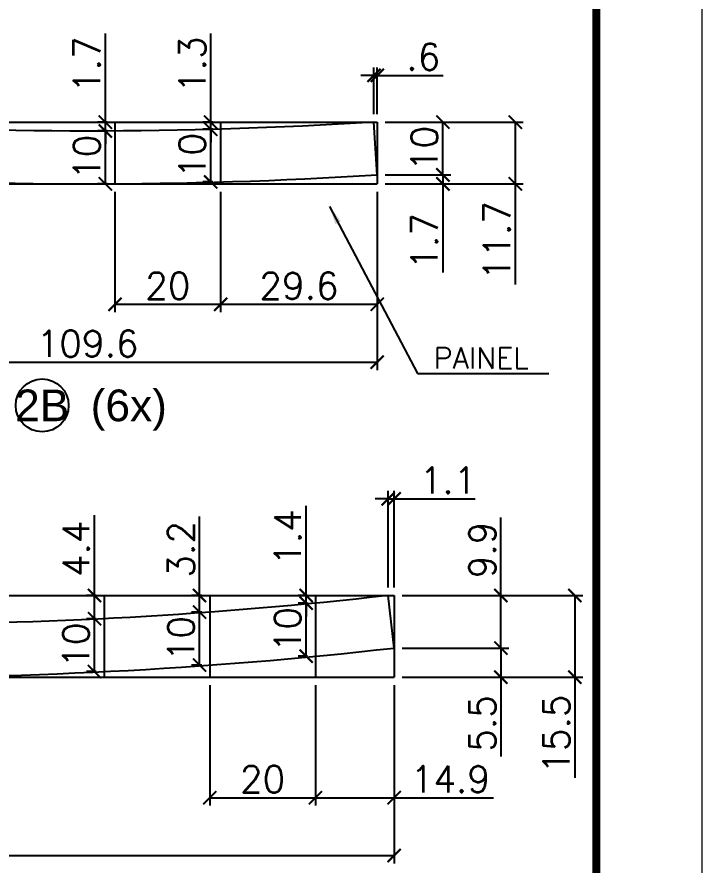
# Model space of a CAD drawing. Extents: x 3309 to 9563, y -2522 to 14608.
# Drawn here: x 4535.1 to 4794.4, y 5938.4 to 6259.5 of the extents above; entities that cross this region are included whole.
import ezdxf
from ezdxf.enums import TextEntityAlignment as Align

# ---------------------------------------------------------------- set-up
doc = ezdxf.new("R2010")
doc.units = 0
doc.header["$PDMODE"] = 35
doc.header["$PDSIZE"] = -10
doc.linetypes.add('DASHED', pattern=[0.75, 0.5, -0.25])
doc.layers.add('COTA', color=241, linetype='Continuous')
doc.layers.add('Romaneio', color=10, linetype='Continuous')
doc.layers.add('Folhas', color=255, linetype='Continuous', lineweight=9)
doc.layers.add('SARRAFO DE PRESSAO', color=251, linetype='DASHED', lineweight=9)
doc.styles.add('ARIAL', font='arial.ttf')
doc.styles.add('COTA TECNICA', font='techl___.ttf', dxfattribs={"height": 10})
doc.styles.add('Romans', font='romans.shx')
doc.dimstyles.new('Cota Seção (2x)', dxfattribs={"dimtxt": 10, "dimasz": 5, "dimexe": 3, "dimexo": 3, "dimgap": 2, "dimtad": 3, "dimdec": 1, "dimlfac": 0.5, "dimzin": 12, "dimdsep": 46, "dimtxsty": 'Romans', "dimblk": 'ARCHTICK', "dimcen": 0, "dimclrd": 4, "dimclre": 4, "dimclrt": 1, "dimadec": 1, "dimazin": 3, "dimtfac": 1, "dimtdec": 1, "dimtmove": 0, "dimatfit": 3, "dimldrblk": 'OBLIQUE', "dimfxl": 1, "dimtolj": 1, "dimtzin": 12, "dimarcsym": 0})
doc.dimstyles.new('PAINEL', dxfattribs={"dimtxt": 10, "dimasz": 3, "dimexe": 3, "dimexo": 3, "dimgap": 3, "dimtad": 1, "dimdec": 1, "dimzin": 12, "dimdsep": 46, "dimtxsty": 'COTA TECNICA', "dimblk1": 'OBLIQUE', "dimblk2": 'OBLIQUE', "dimsah": 1, "dimcen": 0.9, "dimclrd": 4, "dimclre": 4, "dimclrt": 240, "dimadec": 1, "dimazin": 3, "dimtfac": 1, "dimtdec": 1, "dimtmove": 0, "dimatfit": 3, "dimfxl": 1, "dimtolj": 1, "dimtzin": 12, "dimarcsym": 0})

# ---------------------------------------------------------------- blocks, each defined once
blk = doc.blocks.new('9999999999')
at = {"layer": 'Folhas'}
blk.add_lwpolyline([(98138.98, 34190.21), (99623.98, 34190.21), (99623.98, 35240.21), (98138.98, 35240.21)], close=True, dxfattribs=at)
at = {"layer": 'Folhas', "color": 30, "const_width": 3}
blk.add_lwpolyline([(98213.98, 34230.21), (99583.98, 34230.21), (99583.98, 35200.21), (98213.98, 35200.21)], close=True, dxfattribs=at)
blk = doc.blocks.new('_ArchTick')
at = {"color": 0, "linetype": 'ByBlock', "const_width": 0.15}
blk.add_lwpolyline([(-0.5, -0.5), (0.5, 0.5)], dxfattribs=at)
blk = doc.blocks.new('*D3274')
at = {"layer": 'COTA', "color": 4, "lineweight": -2, "transparency": 16777216}
for p, q in [((4452.17, 6193.27), (4452.17, 6125.79)), ((4671.44, 6193.27), (4671.44, 6125.79)), ((4452.17, 6128.79), (4671.44, 6128.79))]:
    blk.add_line(p, q, dxfattribs=at)
at = {"layer": 'Defpoints', "color": 0, "transparency": 16777216}
for p in [(4452.17, 6196.27), (4671.44, 6196.27), (4671.44, 6128.79)]:
    blk.add_point(p, dxfattribs=at)
at = {"layer": 'COTA', "color": 4, "lineweight": -2, "transparency": 16777216, "xscale": 5, "yscale": 5, "zscale": 5, "rotation": 180}
blk.add_blockref('_ArchTick', (4452.17, 6128.79), dxfattribs=at)
at = {"layer": 'COTA', "color": 4, "lineweight": -2, "transparency": 16777216, "xscale": 5, "yscale": 5, "zscale": 5}
blk.add_blockref('_ArchTick', (4671.44, 6128.79), dxfattribs=at)
at = {"layer": 'COTA', "color": 1, "transparency": 16777216, "insert": (4561.8, 6135.79), "char_height": 10, "attachment_point": 5, "style": 'Romans'}
blk.add_mtext('\\A1;109.6', dxfattribs=at)
blk = doc.blocks.new('_Oblique')
at = {"color": 0, "linetype": 'ByBlock', "lineweight": -2}
blk.add_line((-0.5, -0.5), (0.5, 0.5), dxfattribs=at)
blk = doc.blocks.new('*D3277')
at = {"layer": 'COTA', "color": 4, "lineweight": -2, "transparency": 16777216}
for p, q in [((4572.17, 6193.27), (4572.17, 6147.68)), ((4612.17, 6193.27), (4612.17, 6147.68)), ((4572.17, 6150.68), (4612.17, 6150.68))]:
    blk.add_line(p, q, dxfattribs=at)
at = {"layer": 'Defpoints', "color": 0, "transparency": 16777216}
for p in [(4572.17, 6196.27), (4612.17, 6196.27), (4612.17, 6150.68)]:
    blk.add_point(p, dxfattribs=at)
at = {"layer": 'COTA', "color": 4, "lineweight": -2, "transparency": 16777216, "xscale": 5, "yscale": 5, "zscale": 5, "rotation": 180}
blk.add_blockref('_ArchTick', (4572.17, 6150.68), dxfattribs=at)
at = {"layer": 'COTA', "color": 4, "lineweight": -2, "transparency": 16777216, "xscale": 5, "yscale": 5, "zscale": 5}
blk.add_blockref('_ArchTick', (4612.17, 6150.68), dxfattribs=at)
at = {"layer": 'COTA', "color": 1, "transparency": 16777216, "insert": (4592.17, 6157.68), "char_height": 10, "attachment_point": 5, "style": 'Romans'}
blk.add_mtext('\\A1;20', dxfattribs=at)
blk = doc.blocks.new('*D3278')
at = {"layer": 'COTA', "color": 4, "lineweight": -2, "transparency": 16777216}
for p, q in [((4612.17, 6193.27), (4612.17, 6147.68)), ((4671.44, 6193.27), (4671.44, 6147.68)), ((4612.17, 6150.68), (4671.44, 6150.68))]:
    blk.add_line(p, q, dxfattribs=at)
at = {"layer": 'Defpoints', "color": 0, "transparency": 16777216}
for p in [(4612.17, 6196.27), (4671.44, 6196.27), (4671.44, 6150.68)]:
    blk.add_point(p, dxfattribs=at)
at = {"layer": 'COTA', "color": 4, "lineweight": -2, "transparency": 16777216, "xscale": 5, "yscale": 5, "zscale": 5, "rotation": 180}
blk.add_blockref('_ArchTick', (4612.17, 6150.68), dxfattribs=at)
at = {"layer": 'COTA', "color": 4, "lineweight": -2, "transparency": 16777216, "xscale": 5, "yscale": 5, "zscale": 5}
blk.add_blockref('_ArchTick', (4671.44, 6150.68), dxfattribs=at)
at = {"layer": 'COTA', "color": 1, "transparency": 16777216, "insert": (4641.8, 6157.68), "char_height": 10, "attachment_point": 5, "style": 'Romans'}
blk.add_mtext('\\A1;29.6', dxfattribs=at)
blk = doc.blocks.new('*D3286')
at = {"layer": 'COTA', "color": 4, "lineweight": -2, "transparency": 16777216}
for p, q in [((4569.06, 6216.3), (4565.53, 6216.3)), ((4568.53, 6196.3), (4568.53, 6216.3)), ((4569.17, 6196.3), (4565.53, 6196.3))]:
    blk.add_line(p, q, dxfattribs=at)
at = {"layer": 'Defpoints', "color": 0, "transparency": 16777216}
for p in [(4568.53, 6216.3), (4572.06, 6216.3), (4572.17, 6196.3)]:
    blk.add_point(p, dxfattribs=at)
at = {"layer": 'COTA', "color": 4, "lineweight": -2, "transparency": 16777216, "xscale": 5, "yscale": 5, "zscale": 5}
for p, rotation in [((4568.53, 6216.3), 90), ((4568.53, 6196.3), 270)]:
    blk.add_blockref('_ArchTick', p, dxfattribs=dict(at, rotation=rotation))
at = {"layer": 'COTA', "color": 1, "transparency": 16777216, "insert": (4561.53, 6206.3), "char_height": 10, "attachment_point": 5, "rotation": 90, "style": 'Romans'}
blk.add_mtext('\\A1;10', dxfattribs=at)
blk = doc.blocks.new('*D3287')
at = {"layer": 'COTA', "color": 4, "lineweight": -2, "transparency": 16777216}
for p, q in [((4568.53, 6219.64), (4568.53, 6253.17)), ((4569.17, 6219.64), (4565.53, 6219.64)), ((4568.53, 6216.3), (4568.53, 6219.64)), ((4569.17, 6216.3), (4565.53, 6216.3)), ((4568.53, 6216.3), (4568.53, 6211.3))]:
    blk.add_line(p, q, dxfattribs=at)
at = {"layer": 'Defpoints', "color": 0, "transparency": 16777216}
for p in [(4568.53, 6219.64), (4572.17, 6219.64), (4572.17, 6216.3)]:
    blk.add_point(p, dxfattribs=at)
at = {"layer": 'COTA', "color": 4, "lineweight": -2, "transparency": 16777216, "xscale": 5, "yscale": 5, "zscale": 5}
for p, rotation in [((4568.53, 6219.64), 270), ((4568.53, 6216.3), 90)]:
    blk.add_blockref('_ArchTick', p, dxfattribs=dict(at, rotation=rotation))
at = {"layer": 'COTA', "color": 1, "transparency": 16777216, "insert": (4561.53, 6241.4), "char_height": 10, "attachment_point": 5, "rotation": 90, "style": 'Romans'}
blk.add_mtext('\\A1;1.7', dxfattribs=at)
blk = doc.blocks.new('*D3288')
at = {"layer": 'COTA', "color": 4, "lineweight": -2, "transparency": 16777216}
for p, q in [((4609.17, 6217), (4605.41, 6217)), ((4608.41, 6196.99), (4608.41, 6217)), ((4609.17, 6196.99), (4605.41, 6196.99))]:
    blk.add_line(p, q, dxfattribs=at)
at = {"layer": 'Defpoints', "color": 0, "transparency": 16777216}
for p in [(4608.41, 6217), (4612.17, 6217), (4612.17, 6196.99)]:
    blk.add_point(p, dxfattribs=at)
at = {"layer": 'COTA', "color": 4, "lineweight": -2, "transparency": 16777216, "xscale": 5, "yscale": 5, "zscale": 5}
for p, rotation in [((4608.41, 6217), 90), ((4608.41, 6196.99), 270)]:
    blk.add_blockref('_ArchTick', p, dxfattribs=dict(at, rotation=rotation))
at = {"layer": 'COTA', "color": 1, "transparency": 16777216, "insert": (4601.41, 6206.99), "char_height": 10, "attachment_point": 5, "rotation": 90, "style": 'Romans'}
blk.add_mtext('\\A1;10', dxfattribs=at)
blk = doc.blocks.new('*D3289')
at = {"layer": 'COTA', "color": 4, "lineweight": -2, "transparency": 16777216}
for p, q in [((4608.41, 6219.64), (4608.41, 6253.17)), ((4609.17, 6219.64), (4605.41, 6219.64)), ((4608.41, 6217), (4608.41, 6219.64)), ((4609.17, 6217), (4605.41, 6217)), ((4608.41, 6217), (4608.41, 6212))]:
    blk.add_line(p, q, dxfattribs=at)
at = {"layer": 'Defpoints', "color": 0, "transparency": 16777216}
for p in [(4608.41, 6219.64), (4612.17, 6219.64), (4612.17, 6217)]:
    blk.add_point(p, dxfattribs=at)
at = {"layer": 'COTA', "color": 4, "lineweight": -2, "transparency": 16777216, "xscale": 5, "yscale": 5, "zscale": 5}
for p, rotation in [((4608.41, 6219.64), 270), ((4608.41, 6217), 90)]:
    blk.add_blockref('_ArchTick', p, dxfattribs=dict(at, rotation=rotation))
at = {"layer": 'COTA', "color": 1, "transparency": 16777216, "insert": (4601.41, 6241.4), "char_height": 10, "attachment_point": 5, "rotation": 90, "style": 'Romans'}
blk.add_mtext('\\A1;1.3', dxfattribs=at)
blk = doc.blocks.new('*D3290')
at = {"layer": 'COTA', "color": 4, "lineweight": -2, "transparency": 16777216}
for p, q in [((4696.3, 6199.68), (4696.3, 6204.68)), ((4674.44, 6199.68), (4699.3, 6199.68)), ((4696.3, 6199.68), (4696.3, 6196.27)), ((4674.44, 6196.27), (4699.3, 6196.27)), ((4696.3, 6196.27), (4696.3, 6162.75))]:
    blk.add_line(p, q, dxfattribs=at)
at = {"layer": 'Defpoints', "color": 0, "transparency": 16777216}
for p in [(4671.44, 6199.68), (4671.44, 6196.27), (4696.3, 6196.27)]:
    blk.add_point(p, dxfattribs=at)
at = {"layer": 'COTA', "color": 4, "lineweight": -2, "transparency": 16777216, "xscale": 5, "yscale": 5, "zscale": 5}
for p, rotation in [((4696.3, 6199.68), 270), ((4696.3, 6196.27), 90)]:
    blk.add_blockref('_ArchTick', p, dxfattribs=dict(at, rotation=rotation))
at = {"layer": 'COTA', "color": 1, "transparency": 16777216, "insert": (4689.3, 6174.51), "char_height": 10, "attachment_point": 5, "rotation": 90, "style": 'Romans'}
blk.add_mtext('\\A1;1.7', dxfattribs=at)
blk = doc.blocks.new('*D3291')
at = {"layer": 'COTA', "color": 4, "lineweight": -2, "transparency": 16777216}
for p, q in [((4674.44, 6219.64), (4699.3, 6219.64)), ((4696.3, 6199.68), (4696.3, 6219.64)), ((4674.44, 6199.68), (4699.3, 6199.68))]:
    blk.add_line(p, q, dxfattribs=at)
at = {"layer": 'Defpoints', "color": 0, "transparency": 16777216}
for p in [(4671.44, 6219.64), (4696.3, 6219.64), (4671.44, 6199.68)]:
    blk.add_point(p, dxfattribs=at)
at = {"layer": 'COTA', "color": 4, "lineweight": -2, "transparency": 16777216, "xscale": 5, "yscale": 5, "zscale": 5}
for p, rotation in [((4696.3, 6219.64), 90), ((4696.3, 6199.68), 270)]:
    blk.add_blockref('_ArchTick', p, dxfattribs=dict(at, rotation=rotation))
at = {"layer": 'COTA', "color": 1, "transparency": 16777216, "insert": (4689.3, 6209.66), "char_height": 10, "attachment_point": 5, "rotation": 90, "style": 'Romans'}
blk.add_mtext('\\A1;10', dxfattribs=at)
blk = doc.blocks.new('*D3292')
at = {"layer": 'COTA', "color": 4, "lineweight": -2, "transparency": 16777216}
for p, q in [((4674.44, 6219.64), (4726.7, 6219.64)), ((4723.7, 6219.64), (4723.7, 6196.27)), ((4674.44, 6196.27), (4726.7, 6196.27)), ((4723.7, 6196.27), (4723.7, 6158.22))]:
    blk.add_line(p, q, dxfattribs=at)
at = {"layer": 'Defpoints', "color": 0, "transparency": 16777216}
for p in [(4671.44, 6219.64), (4671.44, 6196.27), (4723.7, 6196.27)]:
    blk.add_point(p, dxfattribs=at)
at = {"layer": 'COTA', "color": 4, "lineweight": -2, "transparency": 16777216, "xscale": 5, "yscale": 5, "zscale": 5}
for p, rotation in [((4723.7, 6219.64), 90), ((4723.7, 6196.27), 270)]:
    blk.add_blockref('_ArchTick', p, dxfattribs=dict(at, rotation=rotation))
at = {"layer": 'COTA', "color": 1, "transparency": 16777216, "insert": (4716.7, 6174.75), "char_height": 10, "attachment_point": 5, "rotation": 90, "style": 'Romans'}
blk.add_mtext('\\A1;11.7', dxfattribs=at)
blk = doc.blocks.new('*D3293')
at = {"layer": 'COTA', "color": 4, "lineweight": -2, "transparency": 16777216}
for p, q in [((4670.19, 6222.64), (4670.19, 6240.35)), ((4671.44, 6222.64), (4671.44, 6240.35)), ((4670.19, 6237.35), (4665.19, 6237.35)), ((4670.19, 6237.35), (4671.44, 6237.35)), ((4671.44, 6237.35), (4696.39, 6237.35))]:
    blk.add_line(p, q, dxfattribs=at)
at = {"layer": 'Defpoints', "color": 0, "transparency": 16777216}
for p in [(4671.44, 6237.35), (4670.19, 6219.64), (4671.44, 6219.64)]:
    blk.add_point(p, dxfattribs=at)
at = {"layer": 'COTA', "color": 4, "lineweight": -2, "transparency": 16777216, "xscale": 5, "yscale": 5, "zscale": 5}
blk.add_blockref('_ArchTick', (4670.19, 6237.35), dxfattribs=at)
at = {"layer": 'COTA', "color": 4, "lineweight": -2, "transparency": 16777216, "xscale": 5, "yscale": 5, "zscale": 5, "rotation": 180}
blk.add_blockref('_ArchTick', (4671.44, 6237.35), dxfattribs=at)
at = {"layer": 'COTA', "color": 1, "transparency": 16777216, "insert": (4688.91, 6244.35), "char_height": 10, "attachment_point": 5, "style": 'Romans'}
blk.add_mtext('\\A1;.6', dxfattribs=at)
blk = doc.blocks.new('*D3342')
at = {"layer": 'COTA', "color": 4, "lineweight": -2, "transparency": 16777216}
for p, q in [((4248.05, 6006.5), (4248.05, 5939.02)), ((4677.85, 6006.5), (4677.85, 5939.02)), ((4248.05, 5942.02), (4677.85, 5942.02))]:
    blk.add_line(p, q, dxfattribs=at)
at = {"layer": 'Defpoints', "color": 0, "transparency": 16777216}
for p in [(4248.05, 6009.5), (4677.85, 6009.5), (4677.85, 5942.02)]:
    blk.add_point(p, dxfattribs=at)
at = {"layer": 'COTA', "color": 4, "lineweight": -2, "transparency": 16777216, "xscale": 5, "yscale": 5, "zscale": 5, "rotation": 180}
blk.add_blockref('_ArchTick', (4248.05, 5942.02), dxfattribs=at)
at = {"layer": 'COTA', "color": 4, "lineweight": -2, "transparency": 16777216, "xscale": 5, "yscale": 5, "zscale": 5}
blk.add_blockref('_ArchTick', (4677.85, 5942.02), dxfattribs=at)
at = {"layer": 'COTA', "color": 1, "transparency": 16777216, "insert": (4462.95, 5949.02), "char_height": 10, "attachment_point": 5, "style": 'Romans'}
blk.add_mtext('\\A1;214.9', dxfattribs=at)
blk = doc.blocks.new('*D3345')
at = {"layer": 'COTA', "color": 4, "lineweight": -2, "transparency": 16777216}
for p, q in [((4608.05, 6006.5), (4608.05, 5960.9)), ((4648.05, 6006.5), (4648.05, 5960.9)), ((4608.05, 5963.9), (4648.05, 5963.9))]:
    blk.add_line(p, q, dxfattribs=at)
at = {"layer": 'Defpoints', "color": 0, "transparency": 16777216}
for p in [(4608.05, 6009.5), (4648.05, 6009.5), (4648.05, 5963.9)]:
    blk.add_point(p, dxfattribs=at)
at = {"layer": 'COTA', "color": 4, "lineweight": -2, "transparency": 16777216, "xscale": 5, "yscale": 5, "zscale": 5, "rotation": 180}
blk.add_blockref('_ArchTick', (4608.05, 5963.9), dxfattribs=at)
at = {"layer": 'COTA', "color": 4, "lineweight": -2, "transparency": 16777216, "xscale": 5, "yscale": 5, "zscale": 5}
blk.add_blockref('_ArchTick', (4648.05, 5963.9), dxfattribs=at)
at = {"layer": 'COTA', "color": 1, "transparency": 16777216, "insert": (4628.05, 5970.9), "char_height": 10, "attachment_point": 5, "style": 'Romans'}
blk.add_mtext('\\A1;20', dxfattribs=at)
blk = doc.blocks.new('*D3346')
at = {"layer": 'COTA', "color": 4, "lineweight": -2, "transparency": 16777216}
for p, q in [((4648.05, 6006.5), (4648.05, 5960.9)), ((4677.85, 6006.5), (4677.85, 5960.9)), ((4648.05, 5963.9), (4677.85, 5963.9)), ((4677.85, 5963.9), (4715.42, 5963.9))]:
    blk.add_line(p, q, dxfattribs=at)
at = {"layer": 'Defpoints', "color": 0, "transparency": 16777216}
for p in [(4648.05, 6009.5), (4677.85, 6009.5), (4677.85, 5963.9)]:
    blk.add_point(p, dxfattribs=at)
at = {"layer": 'COTA', "color": 4, "lineweight": -2, "transparency": 16777216, "xscale": 5, "yscale": 5, "zscale": 5, "rotation": 180}
blk.add_blockref('_ArchTick', (4648.05, 5963.9), dxfattribs=at)
at = {"layer": 'COTA', "color": 4, "lineweight": -2, "transparency": 16777216, "xscale": 5, "yscale": 5, "zscale": 5}
blk.add_blockref('_ArchTick', (4677.85, 5963.9), dxfattribs=at)
at = {"layer": 'COTA', "color": 1, "transparency": 16777216, "insert": (4699.13, 5970.9), "char_height": 10, "attachment_point": 5, "style": 'Romans'}
blk.add_mtext('\\A1;14.9', dxfattribs=at)
blk = doc.blocks.new('*D3364')
at = {"layer": 'COTA', "color": 4, "lineweight": -2, "transparency": 16777216}
for p, q in [((4565.05, 6031.64), (4561.42, 6031.64)), ((4564.42, 6011.62), (4564.42, 6031.64)), ((4565.05, 6011.62), (4561.42, 6011.62))]:
    blk.add_line(p, q, dxfattribs=at)
at = {"layer": 'Defpoints', "color": 0, "transparency": 16777216}
for p in [(4564.42, 6031.64), (4568.05, 6031.64), (4568.05, 6011.62)]:
    blk.add_point(p, dxfattribs=at)
at = {"layer": 'COTA', "color": 4, "lineweight": -2, "transparency": 16777216, "xscale": 5, "yscale": 5, "zscale": 5}
for p, rotation in [((4564.42, 6031.64), 90), ((4564.42, 6011.62), 270)]:
    blk.add_blockref('_ArchTick', p, dxfattribs=dict(at, rotation=rotation))
at = {"layer": 'COTA', "color": 1, "transparency": 16777216, "insert": (4557.42, 6021.63), "char_height": 10, "attachment_point": 5, "rotation": 90, "style": 'Romans'}
blk.add_mtext('\\A1;10', dxfattribs=at)
blk = doc.blocks.new('*D3365')
at = {"layer": 'COTA', "color": 4, "lineweight": -2, "transparency": 16777216}
for p, q in [((4564.42, 6040.43), (4564.42, 6070.86)), ((4565.05, 6040.43), (4561.42, 6040.43)), ((4564.42, 6031.64), (4564.42, 6040.43)), ((4565.05, 6031.64), (4561.42, 6031.64))]:
    blk.add_line(p, q, dxfattribs=at)
at = {"layer": 'Defpoints', "color": 0, "transparency": 16777216}
for p in [(4564.42, 6040.43), (4568.05, 6040.43), (4568.05, 6031.64)]:
    blk.add_point(p, dxfattribs=at)
at = {"layer": 'COTA', "color": 4, "lineweight": -2, "transparency": 16777216, "xscale": 5, "yscale": 5, "zscale": 5}
for p, rotation in [((4564.42, 6040.43), 90), ((4564.42, 6031.64), 270)]:
    blk.add_blockref('_ArchTick', p, dxfattribs=dict(at, rotation=rotation))
at = {"layer": 'COTA', "color": 1, "transparency": 16777216, "insert": (4557.42, 6058.14), "char_height": 10, "attachment_point": 5, "rotation": 90, "style": 'Romans'}
blk.add_mtext('\\A1;4.4', dxfattribs=at)
blk = doc.blocks.new('*D3366')
at = {"layer": 'COTA', "color": 4, "lineweight": -2, "transparency": 16777216}
for p, q in [((4605.05, 6034.13), (4601.2, 6034.13)), ((4604.2, 6014.08), (4604.2, 6034.13)), ((4605.05, 6014.08), (4601.2, 6014.08))]:
    blk.add_line(p, q, dxfattribs=at)
at = {"layer": 'Defpoints', "color": 0, "transparency": 16777216}
for p in [(4604.2, 6034.13), (4608.05, 6034.13), (4608.05, 6014.08)]:
    blk.add_point(p, dxfattribs=at)
at = {"layer": 'COTA', "color": 4, "lineweight": -2, "transparency": 16777216, "xscale": 5, "yscale": 5, "zscale": 5}
for p, rotation in [((4604.2, 6034.13), 90), ((4604.2, 6014.08), 270)]:
    blk.add_blockref('_ArchTick', p, dxfattribs=dict(at, rotation=rotation))
at = {"layer": 'COTA', "color": 1, "transparency": 16777216, "insert": (4597.2, 6024.1), "char_height": 10, "attachment_point": 5, "rotation": 90, "style": 'Romans'}
blk.add_mtext('\\A1;10', dxfattribs=at)
blk = doc.blocks.new('*D3367')
at = {"layer": 'COTA', "color": 4, "lineweight": -2, "transparency": 16777216}
for p, q in [((4604.2, 6040.43), (4604.2, 6070.38)), ((4605.05, 6040.43), (4601.2, 6040.43)), ((4604.2, 6034.13), (4604.2, 6040.43)), ((4605.05, 6034.13), (4601.2, 6034.13))]:
    blk.add_line(p, q, dxfattribs=at)
at = {"layer": 'Defpoints', "color": 0, "transparency": 16777216}
for p in [(4604.2, 6040.43), (4608.05, 6040.43), (4608.05, 6034.13)]:
    blk.add_point(p, dxfattribs=at)
at = {"layer": 'COTA', "color": 4, "lineweight": -2, "transparency": 16777216, "xscale": 5, "yscale": 5, "zscale": 5}
for p, rotation in [((4604.2, 6040.43), 90), ((4604.2, 6034.13), 270)]:
    blk.add_blockref('_ArchTick', p, dxfattribs=dict(at, rotation=rotation))
at = {"layer": 'COTA', "color": 1, "transparency": 16777216, "insert": (4597.2, 6057.91), "char_height": 10, "attachment_point": 5, "rotation": 90, "style": 'Romans'}
blk.add_mtext('\\A1;3.2', dxfattribs=at)
blk = doc.blocks.new('*D3368')
at = {"layer": 'COTA', "color": 4, "lineweight": -2, "transparency": 16777216}
for p, q in [((4645.05, 6037.54), (4641.54, 6037.54)), ((4644.54, 6017.45), (4644.54, 6037.54)), ((4645.05, 6017.45), (4641.54, 6017.45))]:
    blk.add_line(p, q, dxfattribs=at)
at = {"layer": 'Defpoints', "color": 0, "transparency": 16777216}
for p in [(4644.54, 6037.54), (4648.05, 6037.54), (4648.05, 6017.45)]:
    blk.add_point(p, dxfattribs=at)
at = {"layer": 'COTA', "color": 4, "lineweight": -2, "transparency": 16777216, "xscale": 5, "yscale": 5, "zscale": 5}
for p, rotation in [((4644.54, 6037.54), 90), ((4644.54, 6017.45), 270)]:
    blk.add_blockref('_ArchTick', p, dxfattribs=dict(at, rotation=rotation))
at = {"layer": 'COTA', "color": 1, "transparency": 16777216, "insert": (4637.54, 6027.49), "char_height": 10, "attachment_point": 5, "rotation": 90, "style": 'Romans'}
blk.add_mtext('\\A1;10', dxfattribs=at)
blk = doc.blocks.new('*D3369')
at = {"layer": 'COTA', "color": 4, "lineweight": -2, "transparency": 16777216}
for p, q in [((4644.54, 6040.43), (4644.54, 6074.43)), ((4645.05, 6040.43), (4641.54, 6040.43)), ((4644.54, 6037.54), (4644.54, 6040.43)), ((4645.05, 6037.54), (4641.54, 6037.54)), ((4644.54, 6037.54), (4644.54, 6032.54))]:
    blk.add_line(p, q, dxfattribs=at)
at = {"layer": 'Defpoints', "color": 0, "transparency": 16777216}
for p in [(4644.54, 6040.43), (4648.05, 6040.43), (4648.05, 6037.54)]:
    blk.add_point(p, dxfattribs=at)
at = {"layer": 'COTA', "color": 4, "lineweight": -2, "transparency": 16777216, "xscale": 5, "yscale": 5, "zscale": 5}
for p, rotation in [((4644.54, 6040.43), 270), ((4644.54, 6037.54), 90)]:
    blk.add_blockref('_ArchTick', p, dxfattribs=dict(at, rotation=rotation))
at = {"layer": 'COTA', "color": 1, "transparency": 16777216, "insert": (4637.54, 6062.43), "char_height": 10, "attachment_point": 5, "rotation": 90, "style": 'Romans'}
blk.add_mtext('\\A1;1.4', dxfattribs=at)
blk = doc.blocks.new('*D3370')
at = {"layer": 'COTA', "color": 4, "lineweight": -2, "transparency": 16777216}
for p, q in [((4680.85, 6020.56), (4721.23, 6020.56)), ((4718.23, 6020.56), (4718.23, 6009.5)), ((4680.85, 6009.5), (4721.23, 6009.5)), ((4718.23, 6009.5), (4718.23, 5979.54))]:
    blk.add_line(p, q, dxfattribs=at)
at = {"layer": 'Defpoints', "color": 0, "transparency": 16777216}
for p in [(4677.85, 6020.56), (4677.85, 6009.5), (4718.23, 6009.5)]:
    blk.add_point(p, dxfattribs=at)
at = {"layer": 'COTA', "color": 4, "lineweight": -2, "transparency": 16777216, "xscale": 5, "yscale": 5, "zscale": 5}
for p, rotation in [((4718.23, 6020.56), 90), ((4718.23, 6009.5), 270)]:
    blk.add_blockref('_ArchTick', p, dxfattribs=dict(at, rotation=rotation))
at = {"layer": 'COTA', "color": 1, "transparency": 16777216, "insert": (4711.23, 5992.02), "char_height": 10, "attachment_point": 5, "rotation": 90, "style": 'Romans'}
blk.add_mtext('\\A1;5.5', dxfattribs=at)
blk = doc.blocks.new('*D3371')
at = {"layer": 'COTA', "color": 4, "lineweight": -2, "transparency": 16777216}
for p, q in [((4718.23, 6040.43), (4718.23, 6069.91)), ((4680.85, 6040.43), (4721.23, 6040.43)), ((4718.23, 6020.56), (4718.23, 6040.43)), ((4680.85, 6020.56), (4721.23, 6020.56))]:
    blk.add_line(p, q, dxfattribs=at)
at = {"layer": 'Defpoints', "color": 0, "transparency": 16777216}
for p in [(4677.85, 6040.43), (4718.23, 6040.43), (4677.85, 6020.56)]:
    blk.add_point(p, dxfattribs=at)
at = {"layer": 'COTA', "color": 4, "lineweight": -2, "transparency": 16777216, "xscale": 5, "yscale": 5, "zscale": 5}
for p, rotation in [((4718.23, 6040.43), 90), ((4718.23, 6020.56), 270)]:
    blk.add_blockref('_ArchTick', p, dxfattribs=dict(at, rotation=rotation))
at = {"layer": 'COTA', "color": 1, "transparency": 16777216, "insert": (4711.23, 6057.67), "char_height": 10, "attachment_point": 5, "rotation": 90, "style": 'Romans'}
blk.add_mtext('\\A1;9.9', dxfattribs=at)
blk = doc.blocks.new('*D3372')
at = {"layer": 'COTA', "color": 4, "lineweight": -2, "transparency": 16777216}
for p, q in [((4680.85, 6040.43), (4749.24, 6040.43)), ((4746.24, 6040.43), (4746.24, 6009.5)), ((4680.85, 6009.5), (4749.24, 6009.5)), ((4746.24, 6009.5), (4746.24, 5971.45))]:
    blk.add_line(p, q, dxfattribs=at)
at = {"layer": 'Defpoints', "color": 0, "transparency": 16777216}
for p in [(4677.85, 6040.43), (4677.85, 6009.5), (4746.24, 6009.5)]:
    blk.add_point(p, dxfattribs=at)
at = {"layer": 'COTA', "color": 4, "lineweight": -2, "transparency": 16777216, "xscale": 5, "yscale": 5, "zscale": 5}
for p, rotation in [((4746.24, 6040.43), 90), ((4746.24, 6009.5), 270)]:
    blk.add_blockref('_ArchTick', p, dxfattribs=dict(at, rotation=rotation))
at = {"layer": 'COTA', "color": 1, "transparency": 16777216, "insert": (4739.24, 5987.97), "char_height": 10, "attachment_point": 5, "rotation": 90, "style": 'Romans'}
blk.add_mtext('\\A1;15.5', dxfattribs=at)
blk = doc.blocks.new('*D3373')
at = {"layer": 'COTA', "color": 4, "lineweight": -2, "transparency": 16777216}
for p, q in [((4675.6, 6043.43), (4675.6, 6080.05)), ((4677.85, 6043.43), (4677.85, 6080.05)), ((4675.6, 6077.05), (4670.6, 6077.05)), ((4675.6, 6077.05), (4677.85, 6077.05)), ((4677.85, 6077.05), (4708.51, 6077.05))]:
    blk.add_line(p, q, dxfattribs=at)
at = {"layer": 'Defpoints', "color": 0, "transparency": 16777216}
for p in [(4677.85, 6077.05), (4675.6, 6040.43), (4677.85, 6040.43)]:
    blk.add_point(p, dxfattribs=at)
at = {"layer": 'COTA', "color": 4, "lineweight": -2, "transparency": 16777216, "xscale": 5, "yscale": 5, "zscale": 5}
blk.add_blockref('_ArchTick', (4675.6, 6077.05), dxfattribs=at)
at = {"layer": 'COTA', "color": 4, "lineweight": -2, "transparency": 16777216, "xscale": 5, "yscale": 5, "zscale": 5, "rotation": 180}
blk.add_blockref('_ArchTick', (4677.85, 6077.05), dxfattribs=at)
at = {"layer": 'COTA', "color": 1, "transparency": 16777216, "insert": (4698.18, 6084.05), "char_height": 10, "attachment_point": 5, "style": 'Romans'}
blk.add_mtext('\\A1;1.1', dxfattribs=at)

msp = doc.modelspace()

# ---------------------------------------------------------------- linework, layer by layer
at = {"linetype": 'Continuous'}
for points in [[(4670.19, 6219.64, -0.031108), (4453.42, 6219.64), (4452.17, 6199.68, 0.031108), (4671.44, 6199.68)], [(4284.2, 6040.43), (4248.05, 6024.72, 0.061149), (4677.85, 6020.56), (4675.6, 6040.43, -0.056292)]]:
    msp.add_lwpolyline(points, format="xyb", close=True, dxfattribs=at)
at = {"layer": 'COTA'}
for p, q in [((4452.17, 6219.64), (4671.44, 6219.64)), ((4572.17, 6219.64), (4572.17, 6196.27)), ((4612.17, 6219.64), (4612.17, 6196.27)), ((4671.44, 6219.64), (4671.44, 6196.27)), ((4452.17, 6196.27), (4671.44, 6196.27)), ((4248.05, 6040.43), (4677.85, 6040.43)), ((4568.05, 6040.43), (4568.05, 6009.5)), ((4608.05, 6040.43), (4608.05, 6009.5)), ((4648.05, 6040.43), (4648.05, 6009.5)), ((4677.85, 6040.43), (4677.85, 6009.5)), ((4248.05, 6009.5), (4677.85, 6009.5))]:
    msp.add_line(p, q, dxfattribs=at)
at = {"layer": 'Romaneio', "color": 1, "linetype": 'ByBlock'}
msp.add_circle((4544.63, 6112.41), 10, dxfattribs=at)

# ---------------------------------------------------------------- block references
at = {"layer": 'SARRAFO DE PRESSAO', "color": 6, "linetype": 'ByBlock'}
msp.add_blockref('9999999999', (-94829.61, -28672.37), dxfattribs=at)

# ---------------------------------------------------------------- texts
at = {"color": 240, "insert": (4728.76, 6126.33), "char_height": 8, "attachment_point": 9, "style": 'Romans'}
msp.add_mtext('\\A1;PAINEL', dxfattribs=at)
at = {"layer": 'Romaneio', "color": 255, "linetype": 'ByBlock', "style": 'ARIAL'}
for s, p in [('2B', (4544.63, 6112.41)), ('(6x)', (4577.41, 6112.41))]:
    msp.add_text(s, height=12, dxfattribs=at).set_placement(p, align=Align.MIDDLE_CENTER)

# ---------------------------------------------------------------- dimensions: what is measured, and where the dimension line sits
at = {"layer": 'COTA'}
for base, p1, p2, picture, middle in [((4568.53, 6219.64), (4572.17, 6216.3), (4572.17, 6219.64), '*D3287', (4561.53, 6241.4)), ((4608.41, 6219.64), (4612.17, 6217), (4612.17, 6219.64), '*D3289', (4601.41, 6241.4)), ((4696.3, 6219.64), (4671.44, 6199.68), (4671.44, 6219.64), '*D3291', (4689.3, 6209.66)), ((4723.7, 6196.27), (4671.44, 6219.64), (4671.44, 6196.27), '*D3292', (4716.7, 6174.75)), ((4568.53, 6216.3), (4572.17, 6196.3), (4572.06, 6216.3), '*D3286', (4561.53, 6206.3)), ((4608.41, 6217), (4612.17, 6196.99), (4612.17, 6217), '*D3288', (4601.41, 6206.99)), ((4696.3, 6196.27), (4671.44, 6199.68), (4671.44, 6196.27), '*D3290', (4689.3, 6174.51)), ((4644.54, 6040.43), (4648.05, 6037.54), (4648.05, 6040.43), '*D3369', (4637.54, 6062.43)), ((4564.42, 6040.43), (4568.05, 6031.64), (4568.05, 6040.43), '*D3365', (4557.42, 6058.14)), ((4604.2038, 6040.4296), (4608.0539, 6034.1286), (4608.0539, 6040.4296), '*D3367', (4597.2038, 6057.9058)), ((4718.23, 6040.43), (4677.85, 6020.56), (4677.85, 6040.43), '*D3371', (4711.23, 6057.67)), ((4746.24, 6009.5), (4677.85, 6040.43), (4677.85, 6009.5), '*D3372', (4739.24, 5987.97)), ((4644.54, 6037.54), (4648.05, 6017.45), (4648.05, 6037.54), '*D3368', (4637.54, 6027.49)), ((4604.2, 6034.13), (4608.05, 6014.08), (4608.05, 6034.13), '*D3366', (4597.2, 6024.1)), ((4564.42, 6031.64), (4568.05, 6011.62), (4568.05, 6031.64), '*D3364', (4557.42, 6021.63)), ((4718.23, 6009.5), (4677.85, 6020.56), (4677.85, 6009.5), '*D3370', (4711.23, 5992.02))]:
    dim = msp.add_linear_dim(base=base, p1=p1, p2=p2, angle=90, dimstyle='Cota Seção (2x)', dxfattribs=at)
    dim.commit()
    dim.dimension.update_dxf_attribs({"geometry": picture, "text_midpoint": middle})
for base, p1, p2, picture, middle in [((4671.44, 6237.35), (4670.19, 6219.64), (4671.44, 6219.64), '*D3293', (4688.91, 6244.35)), ((4671.44, 6128.79), (4452.17, 6196.27), (4671.44, 6196.27), '*D3274', (4561.8, 6135.79)), ((4612.17, 6150.68), (4572.17, 6196.27), (4612.17, 6196.27), '*D3277', (4592.17, 6157.68)), ((4677.85, 6077.05), (4675.6, 6040.43), (4677.85, 6040.43), '*D3373', (4698.18, 6084.05)), ((4677.85, 5942.02), (4248.05, 6009.5), (4677.85, 6009.5), '*D3342', (4462.95, 5949.02)), ((4648.05, 5963.9), (4608.05, 6009.5), (4648.05, 6009.5), '*D3345', (4628.05, 5970.9)), ((4677.85, 5963.9), (4648.05, 6009.5), (4677.85, 6009.5), '*D3346', (4699.13, 5970.9))]:
    dim = msp.add_linear_dim(base=base, p1=p1, p2=p2, dimstyle='Cota Seção (2x)', dxfattribs=at)
    dim.commit()
    dim.dimension.update_dxf_attribs({"geometry": picture, "text_midpoint": middle})
dim = msp.add_linear_dim(base=(4671.44, 6150.68), p1=(4612.17, 6196.27), p2=(4671.44, 6196.27), dimstyle='Cota Seção (2x)', override={"dimtmove": 1}, dxfattribs=at)
dim.commit()
dim.dimension.update_dxf_attribs({"geometry": '*D3278', "text_midpoint": (4641.8, 6157.68)})

# ---------------------------------------------------------------- leaders
at = {"annotation_type": 0, "has_hookline": 1, "hookline_direction": 1, "horizontal_direction": (-1, 0, 0)}
msp.add_leader([(4653.36, 6187.75), (4686.66, 6124.48), (4732.35, 6124.48)], dimstyle='PAINEL', override={"dimasz": 7}, dxfattribs=at)

doc.saveas('drawing.dxf')
